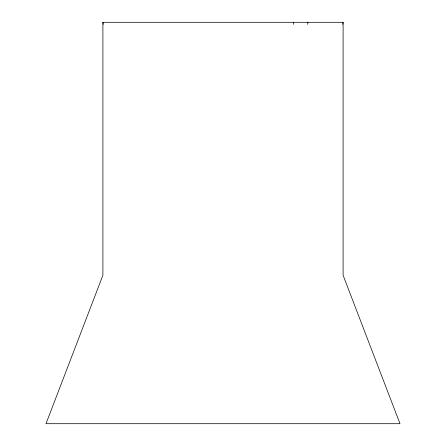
<?xml version="1.0" encoding="UTF-8"?>
<svg xmlns="http://www.w3.org/2000/svg" width="446" height="446" viewBox="0 0 446 446"><rect width="100%" height="100%" fill="white"/><g stroke="black" fill="none" stroke-linecap="round" stroke-linejoin="round"><path stroke-width="0.67" d="M293.39 24.368L293.596 22.3M307.684 24.368L307.924 22.3M342.768 24.335L343.102 22.3L102.898 22.3L102.898 275.266L46.005 423.7L399.995 423.7L343.102 275.266L343.102 22.3M102.898 22.3L103.232 24.335"/></g></svg>
